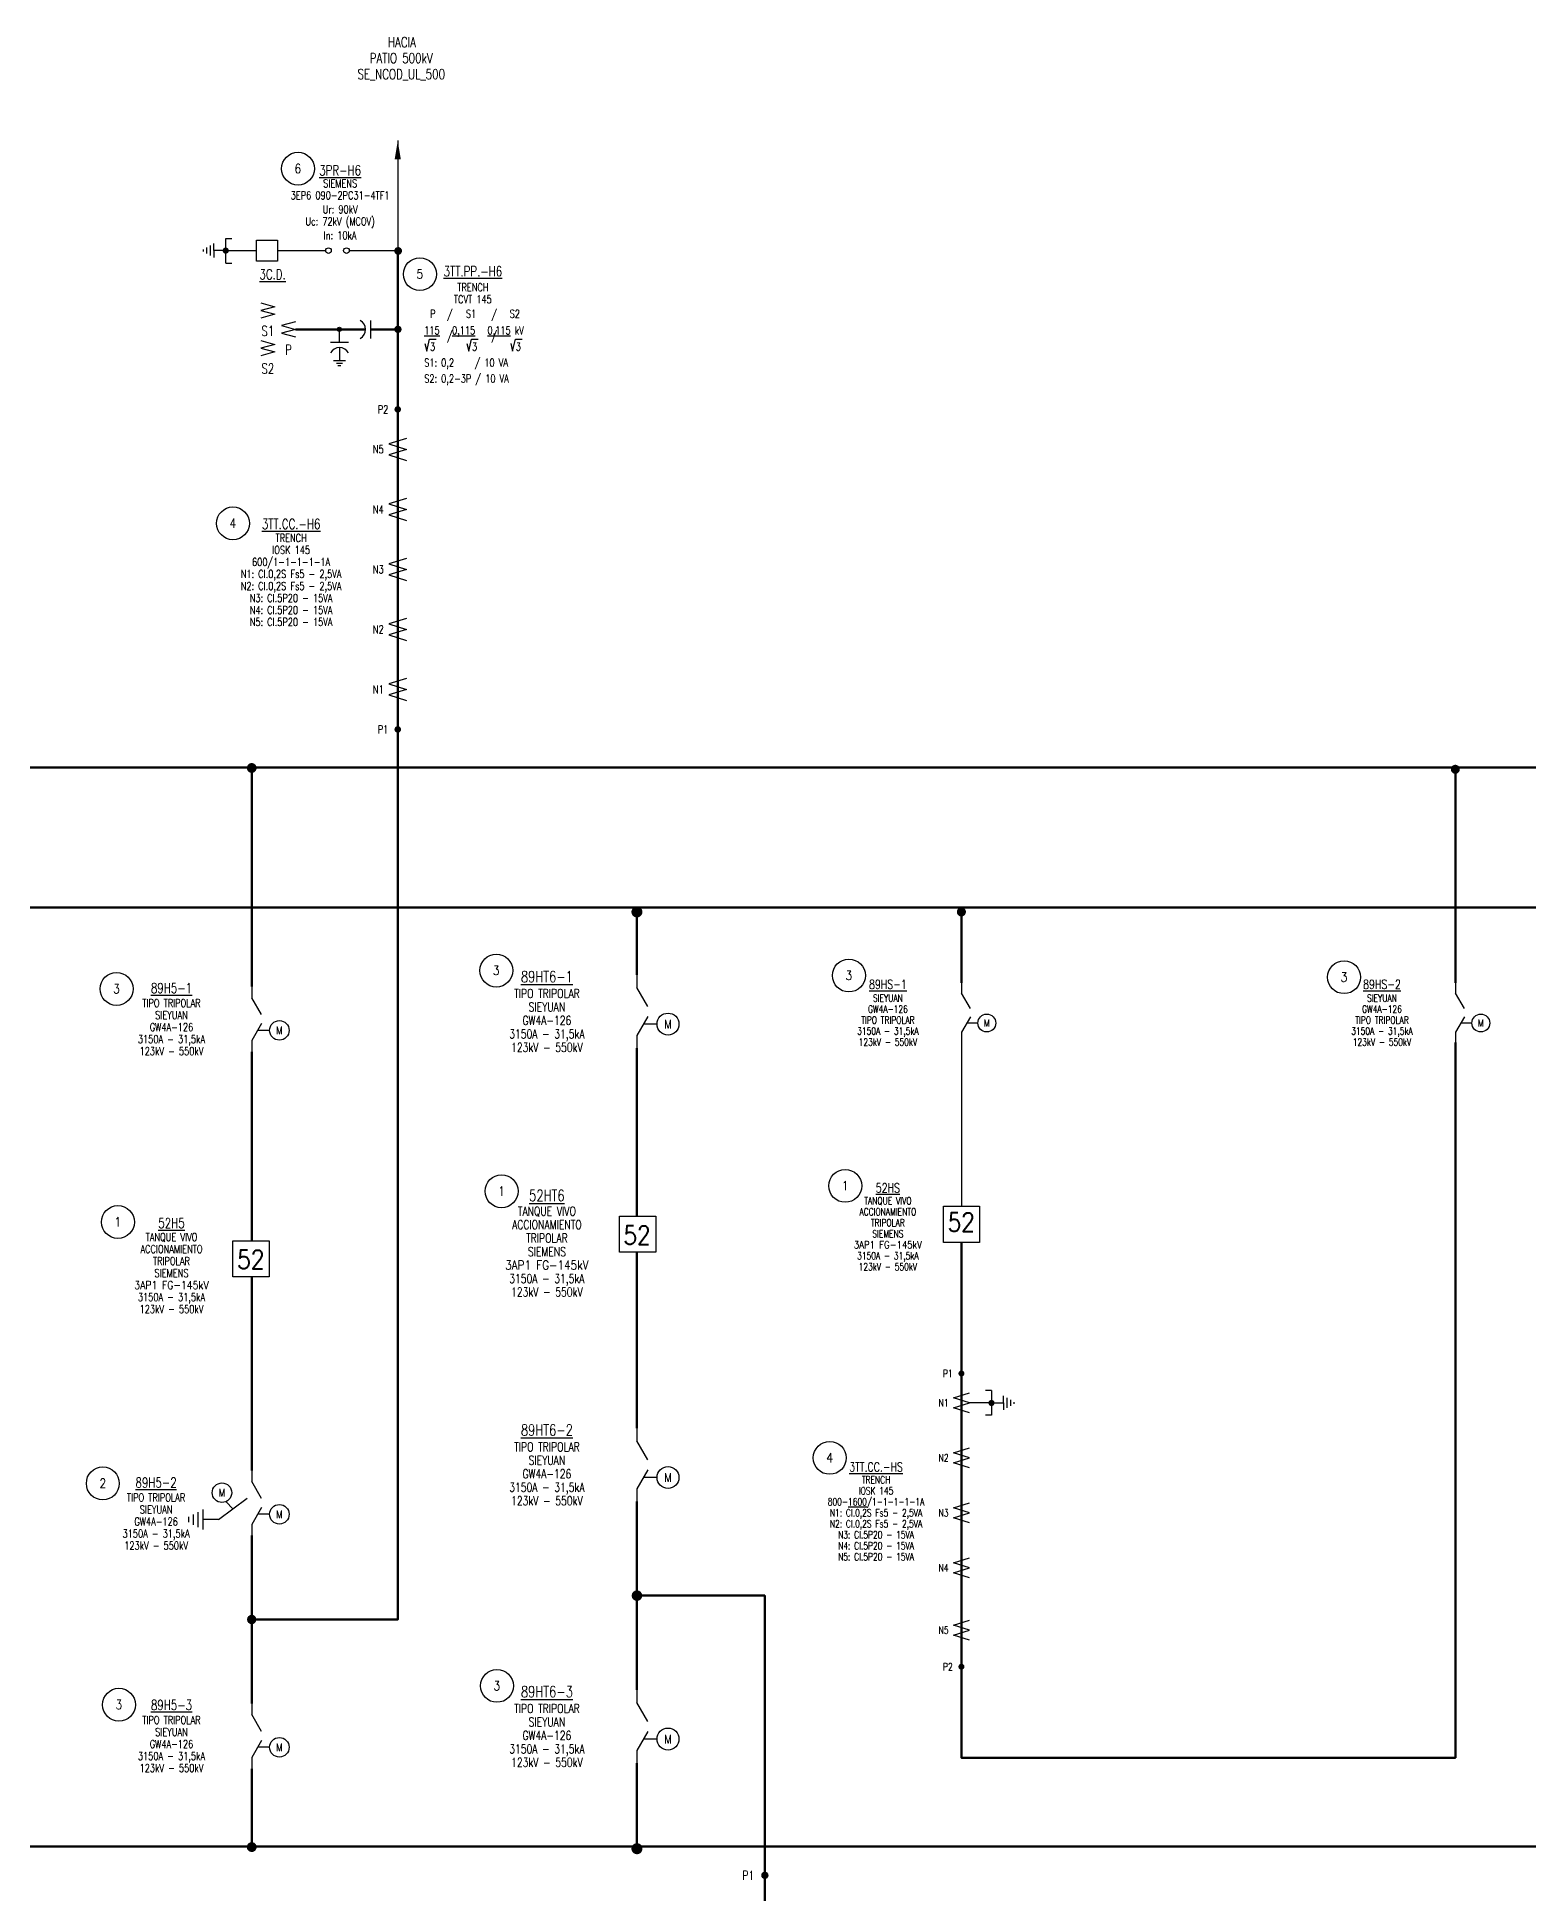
# Model space of a CAD drawing. Header units: millimetres. Extents: x 11399 to 12453, y 607 to 1412.
# Drawn here: x 11814.3 to 12133.6, y 1008.8 to 1406.2 of the extents above; entities that cross this region are included whole.
import ezdxf
from ezdxf.enums import TextEntityAlignment as Align

# ---------------------------------------------------------------- set-up
doc = ezdxf.new("R2010")
doc.units = ezdxf.units.MM
doc.linetypes.add('DASHED', pattern=[0.75, 0.5, -0.25])
for name, color, linetype in [('02TEXTOS', 12, 'Continuous'), ('4', 4, 'Continuous'), ('BARRAS', 3, 'Continuous'), ('CONDUCTOR', 30, 'Continuous'), ('EL-Nivel-110kV', 30, 'Continuous'), ('EL-Simbolos', 6, 'Continuous'), ('Futuro', 1, 'DASHED'), ('ITEMS NUEVOS', 7, 'Continuous'), ('Símbolos', 6, 'Continuous')]:
    doc.layers.add(name, color=color, linetype=linetype)
doc.layers.add('EL-Nivel-220Kv', color=30, linetype='Continuous', lineweight=60)
doc.layers.add('Texto', color=7, linetype='Continuous', lineweight=20)
doc.styles.add('COLBUN', font='romans.shx', dxfattribs={"width": 0.75})
doc.styles.get("Standard").update_dxf_attribs({"font": 'arial.ttf'})
doc.styles.add('TRANSELEC', font='romans.shx', dxfattribs={"width": 0.85})
doc.dimstyles.new('ISO-25', dxfattribs={"dimtxt": 2.5, "dimasz": 2.5, "dimexe": 1.25, "dimexo": 0.625, "dimtad": 1, "dimtxsty": 'Standard', "dimcen": 2.5, "dimadec": 0, "dimazin": 0, "dimtfac": 1, "dimtmove": 0, "dimatfit": 3, "dimfxl": 1, "dimarcsym": 0})

# ---------------------------------------------------------------- blocks, each defined once
blk = doc.blocks.new('89')
at = {"color": 0, "linetype": 'ByBlock', "ltscale": 20}
for p, q in [((0, 8.16), (0, 5.35)), ((0, 8.16), (0, 5.35)), ((2.44, 1.13), (0, 5.35)), ((2.44, -1.13), (0, -5.35)), ((0, -5.35), (0, -8.16))]:
    blk.add_line(p, q, dxfattribs=at)
blk.add_lwpolyline([(4.48, -2.81), (1.46, -2.81)], dxfattribs=at)
blk.add_circle((6.92, -2.81), 2.44, dxfattribs=at)
at = {"layer": '02TEXTOS', "color": 8, "lineweight": 60, "style": 'TRANSELEC', "width": 0.85}
blk.add_text('M', height=1.95, dxfattribs=at).set_placement((6.92, -2.81), align=Align.MIDDLE_CENTER)
blk = doc.blocks.new('DIAG-27')
at = {"layer": 'Símbolos', "color": 0}
blk.add_lwpolyline([(3.2, 1), (-3.2, -1), (3.2, -3), (-3.2, -5), (3.2, -7)], dxfattribs=at)
blk = doc.blocks.new('TPC')
at = {"layer": 'CONDUCTOR', "linetype": 'ByBlock', "ltscale": 20}
h = blk.add_hatch(color=0, dxfattribs=at)
edge = h.paths.add_edge_path()
edge.add_arc((0, 19.44), 0.679, 0, 360)
at = {"color": 0, "linetype": 'ByBlock', "ltscale": 20}
for p, q in [((-12.17, 18.92), (-12.17, 19.92)), ((-11.34, 18.42), (-11.34, 20.42)), ((-10.45, 17.42), (-10.45, 21.42))]:
    blk.add_line(p, q, dxfattribs=at)
for points in [[(-4.37, 16.42), (-4.37, 22.42)], [(3, 9.03), (-3, 9.03)]]:
    blk.add_lwpolyline(points, dxfattribs=at)
for centre, start, end in [((-9.52, 19.42), 299.36197, 60.63803), ((0, 14.19), 209.36197, 330.63803)]:
    blk.add_arc(centre, 3.44, start, end, dxfattribs=at)
at = {"layer": 'CONDUCTOR', "color": 0, "linetype": 'ByBlock', "ltscale": 20}
blk.add_line((-6.08, 19.42), (-10.45, 19.42), dxfattribs=at)
blk.add_lwpolyline([(-4.37, 19.42), (0, 19.42)], dxfattribs=at)
blk.add_circle((0, 19.44), 0.679, dxfattribs=at)
at = {"layer": 'EL-Nivel-220Kv', "color": 0, "linetype": 'ByBlock', "ltscale": 20}
for p, q in [((0, 10.75), (0, 34.07)), ((0, -0.01), (0, 9.03))]:
    blk.add_line(p, q, dxfattribs=at)
at = {"layer": 'EL-Nivel-220Kv', "color": 0, "linetype": 'ByBlock', "ltscale": 20, "const_width": 1.25}
blk.add_lwpolyline([(0, 0.55, 1), (0, -0.65, 1)], format="xyb", close=True, dxfattribs=at)
at = {"layer": 'EL-Simbolos', "color": 0, "linetype": 'ByBlock', "ltscale": 20}
for p, q in [((-7.54, 40.96), (-8.8, 45.67)), ((-6.27, 45.67), (-7.54, 40.96)), ((-5.01, 40.96), (-6.27, 45.67)), ((-3.75, 45.67), (-5.01, 40.96)), ((5.01, 40.96), (3.75, 45.67)), ((6.27, 45.67), (5.01, 40.96)), ((7.54, 40.96), (6.27, 45.67)), ((8.8, 45.67), (7.54, 40.96)), ((-1.26, 38.78), (-2.52, 34.07)), ((0, 34.07), (-1.26, 38.78)), ((1.26, 38.78), (0, 34.07)), ((2.52, 34.07), (1.26, 38.78))]:
    blk.add_line(p, q, dxfattribs=at)
blk = doc.blocks.new('*U20')
at = {"layer": 'Futuro', "color": 0, "linetype": 'ByBlock', "lineweight": -3, "ltscale": 20}
for p, q in [((0, 0), (0, -2.81)), ((0, 0), (0, -2.81)), ((2.44, -7.03), (0, -2.81)), ((-8.33, -12.3), (-1.17, -6.97)), ((-6.36, -7.85), (-4.75, -9.64)), ((-15.73, -12.97), (-15.73, -11.64)), ((-14.54, -13.58), (-14.54, -11.03)), ((-13.35, -14.19), (-13.35, -10.42)), ((-12.17, -14.8), (-12.17, -9.8)), ((-8.33, -12.3), (-12.17, -12.3)), ((2.44, -9.28), (0, -13.5))]:
    blk.add_line(p, q, dxfattribs=at)
at = {"layer": 'Futuro', "color": 0, "lineweight": -3, "ltscale": 20}
blk.add_line((0, -13.5), (0, -16.32), dxfattribs=at)
at = {"layer": 'Futuro', "color": 0, "linetype": 'ByBlock', "lineweight": -3, "ltscale": 20}
blk.add_lwpolyline([(4.48, -10.97), (1.46, -10.97)], dxfattribs=at)
for centre in [(-7.43, -5.58), (6.92, -10.97)]:
    blk.add_circle(centre, 2.44, dxfattribs=at)
at = {"layer": '02TEXTOS', "color": 8, "lineweight": -3, "style": 'TRANSELEC', "width": 0.85}
blk.add_text('M', height=1.95, dxfattribs=at).set_placement((-7.43, -5.58), align=Align.MIDDLE)
blk.add_text('M', height=1.95, dxfattribs=at).set_placement((6.92, -10.97), align=Align.MIDDLE_CENTER)
blk = doc.blocks.new('Item')
at = {"layer": '4', "color": 252, "true_color": 0x939598}
blk.add_circle((11182.12, 1180.36), 3.52, dxfattribs=at)
at = {"color": 252, "true_color": 0x939598, "style": 'TRANSELEC', "width": 0.85}
blk.add_attdef('NUM', text='', height=1.97, dxfattribs=at).set_placement((11182.11, 1180.39), align=Align.MIDDLE)
blk = doc.blocks.new('ITEMS NUEVOS')
blk.add_circle((11735.71, 1320.07), 3.52)
at = {"color": 7, "style": 'TRANSELEC', "width": 0.85}
blk.add_attdef('NUM', text='', height=1.97, dxfattribs=at).set_placement((11735.7, 1320.1), align=Align.MIDDLE)

msp = doc.modelspace()

# ---------------------------------------------------------------- hatches: boundary and pattern name
at = {"layer": 'CONDUCTOR', "true_color": 0xf26722}
h = msp.add_hatch(color=30, dxfattribs=at)
h.dxf.hatch_style = 1
edge = h.paths.add_edge_path()
edge.add_arc((11891.48, 1326.48), 0.708, 0, 360)
h = msp.add_hatch(color=30, dxfattribs=at)
h.dxf.hatch_style = 1
edge = h.paths.add_edge_path()
edge.add_arc((11891.48, 1257.98), 0.708, 0, 360, ccw=False)
at = {"layer": 'CONDUCTOR', "true_color": 0x939598}
h = msp.add_hatch(color=252, dxfattribs=at)
h.dxf.hatch_style = 1
edge = h.paths.add_edge_path()
edge.add_arc((12012.13, 1120.13), 0.649, 0, 360)
h = msp.add_hatch(color=252, dxfattribs=at)
h.dxf.hatch_style = 1
edge = h.paths.add_edge_path()
edge.add_arc((12012.13, 1057.37), 0.649, 0, 360, ccw=False)
h = msp.add_hatch(color=252, dxfattribs=at)
h.dxf.hatch_style = 1
edge = h.paths.add_edge_path()
edge.add_arc((11970.06, 1012.72), 0.795, 0, 360)
at = {"layer": 'EL-Nivel-220Kv', "true_color": 0x939598}
h = msp.add_hatch(color=252, dxfattribs=at)
h.dxf.hatch_style = 1
edge = h.paths.add_edge_path()
edge.add_arc((11942.68, 1072.59), 1.14, 0, 360)
at = {"layer": 'EL-Nivel-220Kv', "true_color": 0xf26722}
h = msp.add_hatch(color=30, dxfattribs=at)
h.dxf.hatch_style = 1
edge = h.paths.add_edge_path()
edge.add_arc((11860.22, 1067.48), 1.01, 0, 360)

# ---------------------------------------------------------------- linework, layer by layer
at = {"color": 7, "linetype": 'ByBlock', "lineweight": -2, "ltscale": 15}
for p, q in [((11854.66, 1363.09), (11855.97, 1363.09)), ((11854.66, 1360.67), (11854.66, 1363.09)), ((11849.88, 1360.27), (11849.88, 1360.67)), ((11850.62, 1359.84), (11850.62, 1361.1)), ((11851.37, 1359.41), (11851.37, 1361.53)), ((11852.11, 1360.47), (11852.11, 1361.96)), ((11852.11, 1360.47), (11852.11, 1358.98)), ((11854.47, 1360.47), (11852.11, 1360.47)), ((11854.66, 1357.8), (11854.66, 1360.28)), ((11854.86, 1360.47), (11861.24, 1360.47)), ((11854.86, 1360.47), (11861.24, 1360.47)), ((11865.71, 1360.47), (11876.06, 1360.47)), ((11881.1, 1360.47), (11891.46, 1360.47)), ((11854.66, 1357.8), (11855.97, 1357.8))]:
    msp.add_line(p, q, dxfattribs=at)
at = {"color": 7, "linetype": 'ByBlock', "lineweight": -2, "ltscale": 15, "const_width": 0.672}
msp.add_lwpolyline([(11854.34, 1360.47, -1), (11854.99, 1360.47, -1)], format="xyb", close=True, dxfattribs=at)
at = {"color": 7, "linetype": 'ByBlock', "lineweight": -2, "ltscale": 15}
msp.add_lwpolyline([(11865.71, 1358.24), (11861.24, 1358.24), (11861.24, 1362.71), (11865.71, 1362.71)], close=True, dxfattribs=at)
at = {"color": 7, "linetype": 'ByBlock', "lineweight": -2, "ltscale": 20, "const_width": 0.84}
msp.add_lwpolyline([(11891.16, 1360.4, 1), (11891.97, 1360.4, 1)], format="xyb", close=True, dxfattribs=at)
at = {"color": 7, "linetype": 'ByBlock', "lineweight": -2, "ltscale": 15}
for centre in [(11876.66, 1360.47), (11880.5, 1360.47)]:
    msp.add_circle(centre, 0.598, dxfattribs=at)
at = {"layer": '02TEXTOS'}
for points in [[(11897.31, 1340.59), (11897.68, 1338.91), (11898.31, 1341.51), (11899.73, 1341.51)], [(11906.29, 1340.59), (11906.66, 1338.91), (11907.29, 1341.51), (11908.71, 1341.51)], [(11915.67, 1340.59), (11916.03, 1338.91), (11916.66, 1341.51), (11918.08, 1341.51)], [(11915.67, 1340.59), (11916.03, 1338.91), (11916.66, 1341.51), (11918.08, 1341.51)]]:
    msp.add_lwpolyline(points, dxfattribs=at)
at = {"layer": 'BARRAS', "color": 252, "lineweight": 60, "true_color": 0x939598}
for p, q in [((11399, 1249.83), (12426.15, 1249.82)), ((11399, 1219.86), (12426.15, 1219.86)), ((11399, 1018.87), (12449.75, 1018.87))]:
    msp.add_line(p, q, dxfattribs=at)
at = {"layer": 'EL-Nivel-110kV', "color": 252, "true_color": 0x939598}
msp.add_line((12012.13, 1190.95), (12012.13, 1155.92), dxfattribs=at)
at = {"layer": 'EL-Nivel-220Kv', "color": 30, "true_color": 0xf26722}
for p, q in [((11860.22, 1202.97), (11860.23, 1249.73)), ((11860.22, 1188.99), (11860.22, 1148.56)), ((11860.22, 1099.4), (11860.22, 1140.88)), ((11860.22, 1066.8), (11860.22, 1085.43)), ((11860.22, 1049.53), (11860.22, 1066.8)), ((11860.22, 1018.73), (11860.22, 1035.55))]:
    msp.add_line(p, q, dxfattribs=at)
at = {"layer": 'EL-Nivel-220Kv', "color": 252, "true_color": 0x939598}
for p, q in [((12117.88, 1203.75), (12117.88, 1249.48)), ((11942.68, 1205.46), (11942.68, 1218.89)), ((12012.13, 1203.75), (12012.13, 1219.02)), ((11942.68, 1189.78), (11942.68, 1153.82)), ((11942.68, 1108.43), (11942.68, 1146.1)), ((11942.68, 1072.59), (11942.68, 1092.74)), ((11942.68, 1052.43), (11942.68, 1072.59)), ((11942.68, 1036.75), (11942.68, 1018.42))]:
    msp.add_line(p, q, dxfattribs=at)
at = {"layer": 'EL-Nivel-220Kv', "color": 30, "true_color": 0xf26722}
msp.add_lwpolyline([(11860.22, 1067.48), (11891.53, 1067.48), (11891.53, 1359.59)], dxfattribs=at)
at = {"layer": 'EL-Nivel-220Kv', "color": 30, "true_color": 0xf26722, "const_width": 1.07}
for points in [[(11859.71, 1249.73, -1), (11860.74, 1249.73, -1)], [(11859.71, 1018.77, -1), (11860.74, 1018.77, -1)]]:
    msp.add_lwpolyline(points, format="xyb", close=True, dxfattribs=at)
at = {"layer": 'EL-Nivel-220Kv', "color": 252, "true_color": 0x939598}
for points, const_width in [([(12117.38, 1249.45, -1), (12118.32, 1249.45, -1)], 0.983), ([(12011.65, 1218.92, -1), (12012.6, 1218.92, -1)], 0.983), ([(11942.1, 1018.42, -1), (11943.26, 1018.42, -1)], 1.2)]:
    msp.add_lwpolyline(points, format="xyb", close=True, dxfattribs=dict(at, const_width=const_width))
at = {"layer": 'EL-Nivel-220Kv', "color": 8, "const_width": 1.2}
msp.add_lwpolyline([(11942.1, 1218.92, -1), (11943.25, 1218.92, -1)], format="xyb", close=True, dxfattribs=at)
at = {"layer": 'EL-Nivel-220Kv', "color": 252, "true_color": 0x939598}
for points in [[(12012.13, 1148.17), (12012.13, 1037.89), (12117.88, 1037.89), (12117.88, 1190.94)], [(11942.68, 1072.59), (11970.03, 1072.59), (11970.03, 885.15)]]:
    msp.add_lwpolyline(points, dxfattribs=at)
at = {"layer": 'EL-Simbolos', "color": 252, "true_color": 0x939598}
for p, q in [((12018.37, 1113.83), (12013.77, 1113.83)), ((12018.57, 1116.52), (12017.26, 1116.52)), ((12018.57, 1116.52), (12018.57, 1114.03)), ((12018.57, 1113.64), (12018.57, 1111.21)), ((12018.77, 1113.83), (12021.13, 1113.83)), ((12021.13, 1113.83), (12021.13, 1115.33)), ((12021.13, 1113.83), (12021.13, 1112.34)), ((12021.88, 1114.9), (12021.88, 1112.77)), ((12022.63, 1114.47), (12022.63, 1113.2)), ((12023.37, 1114.03), (12023.37, 1113.63)), ((12018.57, 1111.21), (12017.26, 1111.21))]:
    msp.add_line(p, q, dxfattribs=at)
at = {"layer": 'EL-Simbolos', "color": 252, "true_color": 0x939598, "const_width": 0.674}
msp.add_lwpolyline([(12018.89, 1113.83, -1), (12018.25, 1113.83, -1)], format="xyb", close=True, dxfattribs=at)
at = {"layer": 'Símbolos', "color": 252, "true_color": 0x939598}
for points in [[(11938.95, 1146.07), (11938.95, 1153.82), (11946.7, 1153.82), (11946.7, 1146.07)], [(12008.27, 1148.17), (12008.27, 1155.92), (12016.02, 1155.92), (12016.02, 1148.17)]]:
    msp.add_lwpolyline(points, close=True, dxfattribs=at)
at = {"layer": 'Símbolos', "color": 7}
msp.add_lwpolyline([(11856.18, 1140.81), (11856.18, 1148.56), (11863.93, 1148.56), (11863.93, 1140.81)], close=True, dxfattribs=at)

# ---------------------------------------------------------------- block references
at = {"layer": '4', "color": 7, "xscale": 0.6422148053028905, "yscale": 0.6422148053028905, "zscale": 0.6422148053028905, "rotation": 90}
msp.add_blockref('TPC', (11891.48, 1343.61), dxfattribs=at)
at = {"layer": '4', "color": 7}
for name, p, xscale, yscale, zscale in [('DIAG-27', (11891.48, 1319.68), 0.5874124752503771, 0.5874124752503771, 0.5874124752503771), ('DIAG-27', (11891.48, 1306.83), 0.5874124752503771, 0.5874124752503771, 0.5874124752503771), ('DIAG-27', (11891.48, 1293.99), 0.5874124752503771, 0.5874124752503771, 0.5874124752503771), ('DIAG-27', (11891.48, 1281.15), 0.5874124752503771, 0.5874124752503771, 0.5874124752503771), ('DIAG-27', (11891.48, 1268.3), 0.5874124752503771, 0.5874124752503771, 0.5874124752503771), ('89', (11860.22, 1195.98), 0.8562864070705207, 0.8562864070705207, 0.8562864070705207), ('*U20', (11860.22, 1099.4), 0.8562864070705207, 0.8562864070705207, 0.8562864070705207), ('89', (11860.22, 1042.54), 0.8562864070705207, 0.8562864070705207, 0.8562864070705207)]:
    msp.add_blockref(name, p, dxfattribs=dict(at, xscale=xscale, yscale=yscale, zscale=zscale))
at = {"layer": '4', "color": 252, "true_color": 0x939598}
ref = msp.add_blockref('Item', (730.46, 26.01), dxfattribs=at)
ref.add_attrib('NUM', '3', dxfattribs={"layer": '0', "color": 0, "height": 1.97, "style": 'TRANSELEC', "width": 0.85}).set_placement((11912.57, 1206.41), align=Align.MIDDLE)
ref = msp.add_blockref('Item', (805.93, 24.95), dxfattribs=at)
ref.add_attrib('NUM', '3', dxfattribs={"layer": '0', "color": 0, "height": 1.97, "style": 'TRANSELEC', "width": 0.85}).set_placement((11988.04, 1205.34), align=Align.MIDDLE)
ref = msp.add_blockref('Item', (911.91, 24.59), dxfattribs=at)
ref.add_attrib('NUM', '3', dxfattribs={"layer": '0', "color": 0, "height": 1.97, "style": 'TRANSELEC', "width": 0.85}).set_placement((12094.02, 1204.98), align=Align.MIDDLE)
for p, xscale, yscale, zscale in [((11942.68, 1197.62), 0.961301905482783, 0.961301905482783, 0.961301905482783), ((12012.13, 1197.35), 0.784500413965851, 0.784500413965851, 0.784500413965851), ((12117.88, 1197.35), 0.784500413965851, 0.784500413965851, 0.784500413965851), ((11942.68, 1100.58), 0.961301905482783, 0.961301905482783, 0.961301905482783), ((11942.68, 1044.59), 0.961301905482783, 0.961301905482783, 0.961301905482783)]:
    msp.add_blockref('89', p, dxfattribs=dict(at, xscale=xscale, yscale=yscale, zscale=zscale))
ref = msp.add_blockref('Item', (731.59, -21.22), dxfattribs=at)
ref.add_attrib('NUM', '1', dxfattribs={"layer": '0', "color": 0, "height": 1.97, "style": 'TRANSELEC', "width": 0.85}).set_placement((11913.7, 1159.17), align=Align.MIDDLE)
ref = msp.add_blockref('Item', (805.14, -20.07), dxfattribs=at)
ref.add_attrib('NUM', '1', dxfattribs={"layer": '0', "color": 0, "height": 1.97, "style": 'TRANSELEC', "width": 0.85}).set_placement((11987.25, 1160.32), align=Align.MIDDLE)
at = {"layer": '4', "color": 252, "true_color": 0x939598, "xscale": -0.5381672839805737, "yscale": 0.5381672839805737, "zscale": 0.5381672839805737, "rotation": 180}
for p in [(12012.13, 1112.24), (12012.13, 1100.48), (12012.13, 1088.71), (12012.13, 1076.94), (12012.13, 1063.6)]:
    msp.add_blockref('DIAG-27', p, dxfattribs=at)
at = {"layer": '4', "color": 252, "true_color": 0x939598}
ref = msp.add_blockref('Item', (801.82, -78.29), dxfattribs=at)
ref.add_attrib('NUM', '4', dxfattribs={"layer": '0', "color": 0, "height": 1.97, "style": 'TRANSELEC', "width": 0.85}).set_placement((11983.93, 1102.1), align=Align.MIDDLE)
ref = msp.add_blockref('Item', (730.6, -127.09), dxfattribs=at)
ref.add_attrib('NUM', '3', dxfattribs={"layer": '0', "color": 0, "height": 1.97, "style": 'TRANSELEC', "width": 0.85}).set_placement((11912.71, 1053.3), align=Align.MIDDLE)
at = {"layer": 'ITEMS NUEVOS'}
for p, values in [((134.42, 57.93), {'NUM': '6'}), ((160.51, 35.35), {'NUM': '5'}), ((120.5, -17.98), {'NUM': '4'}), ((95.59, -117.63), {'NUM': '3'}), ((95.87, -167.52), {'NUM': '1'}), ((92.64, -223.46), {'NUM': '2'}), ((96.1, -270.83), {'NUM': '3'})]:
    msp.add_blockref('ITEMS NUEVOS', p, dxfattribs=at).add_auto_attribs(values)

# ---------------------------------------------------------------- texts
at = {"layer": '02TEXTOS', "color": 0, "style": 'TRANSELEC', "width": 0.75}
for s, height, p in [('HACIA', 2.141, (11892.39, 1404.01)), ('SE_NCOD_UL_500', 2.1407, (11892.23, 1397.16)), ('PATIO 500kV', 2.1407, (11892.23, 1400.59))]:
    msp.add_text(s, height=height, dxfattribs=at).set_placement(p, align=Align.CENTER)
at = {"layer": '02TEXTOS', "style": 'COLBUN', "width": 0.75}
for s, height, p in [('%%U3PR-H6', 2.141, (11879.15, 1376.57)), ('SIEMENS', 1.713, (11879.15, 1374)), ('3EP6 090-2PC31-4TF1', 1.7126, (11879.13, 1371.43)), ('Uc: 72kV (MCOV)', 1.7126, (11879.14, 1365.87)), ('Ur: 90kV', 1.713, (11879.16, 1368.44)), ('In: 10kA', 1.713, (11879.14, 1362.87)), ('TRENCH', 1.713, (11907.57, 1351.75)), ('TCVT 145', 1.713, (11907.55, 1349.18)), ('TIPO TRIPOLAR', 1.7126, (11843.05, 1198.55)), ('%%U89H5-1', 2.141, (11843.05, 1201.55)), ('SIEYUAN', 1.713, (11843.05, 1195.98)), ('3150A - 31,5kA', 1.7126, (11843.05, 1190.84)), ('GW4A-126', 1.713, (11843.05, 1193.41)), ('123kV - 550kV', 1.7126, (11843.05, 1188.27)), ('%%U89H5-2', 2.141, (11839.75, 1095.71)), ('TIPO TRIPOLAR', 1.7126, (11839.76, 1092.72)), ('GW4A-126', 1.713, (11839.76, 1087.58)), ('SIEYUAN', 1.713, (11839.76, 1090.15)), ('3150A - 31,5kA', 1.7126, (11839.76, 1085.01)), ('123kV - 550kV', 1.7126, (11839.76, 1082.44)), ('%%U89H5-3', 2.141, (11843.05, 1048.11)), ('TIPO TRIPOLAR', 1.7126, (11843.05, 1045.11)), ('GW4A-126', 1.713, (11843.05, 1039.97)), ('SIEYUAN', 1.713, (11843.05, 1042.54)), ('3150A - 31,5kA', 1.7126, (11843.05, 1037.4)), ('123kV - 550kV', 1.7126, (11843.05, 1034.83))]:
    msp.add_text(s, height=height, dxfattribs=at).set_placement(p, align=Align.CENTER)
at = {"layer": '02TEXTOS', "color": 7, "style": 'COLBUN', "width": 0.75}
msp.add_text('%%U3C.D.', height=2.141, dxfattribs=at).set_placement((11864.7, 1354.31), align=Align.CENTER)
at = {"layer": '02TEXTOS', "style": 'COLBUN', "width": 0.75}
msp.add_text('%%U3TT.PP.-H6', height=2.1407, dxfattribs=at).set_placement((11907.57, 1354.32), align=Align.BOTTOM_CENTER)
at = {"layer": '02TEXTOS', "style": 'COLBUN'}
for s, height, width, p in [('P', 1.71, 0.75, (11898.98, 1346.94)), ('/', 1.71, 0.75, (11902.6, 1346.83)), ('S1', 1.713, 0.75, (11907.18, 1346.94)), ('/', 1.71, 0.75, (11912.09, 1346.83)), ('/', 1.71, 0.75, (11912.09, 1346.83)), ('S2', 1.713, 0.75, (11916.54, 1346.94)), ('S2', 1.713, 0.75, (11916.54, 1346.94)), ('/', 1.71, 0.75, (11902.6, 1342.25)), ('/', 1.71, 0.75, (11912.09, 1342.25)), ('/', 1.71, 0.75, (11912.09, 1342.25)), ('%%U3TT.CC.-H6', 2.1407, 0.75, (11868.66, 1301.95)), ('TRENCH', 1.713, 0.75, (11868.66, 1298.96)), ('IOSK 145', 1.713, 0.75, (11868.66, 1296.39)), ('N1: Cl.0,2S Fs5 - 2,5VA', 1.7126, 0.75, (11868.66, 1291.25)), ('600/1-1-1-1-1A', 1.7126, 0.75, (11868.66, 1293.82)), ('N2: Cl.0,2S Fs5 - 2,5VA', 1.7126, 0.75, (11868.66, 1288.68)), ('N3: Cl.5P20 - 15VA', 1.7126, 0.75, (11868.66, 1286.11)), ('N4: Cl.5P20 - 15VA', 1.7126, 0.75, (11868.66, 1283.54)), ('N5: Cl.5P20 - 15VA', 1.7126, 0.75, (11868.66, 1280.98)), ('%%U52H5', 2.141, 0.75, (11843.05, 1152.33)), ('TANQUE VIVO', 1.7126, 0.75, (11843.05, 1149.34)), ('ACCIONAMIENTO', 1.7126, 0.75, (11843.05, 1146.77)), ('TRIPOLAR', 1.713, 0.75, (11843.05, 1144.2)), ('SIEMENS', 1.713, 0.75, (11843.05, 1141.63)), ('3AP1 FG-145kV', 1.7126, 0.85, (11843.05, 1139.06)), ('3150A - 31,5kA', 1.7126, 0.75, (11843.05, 1136.49)), ('123kV - 550kV', 1.7126, 0.75, (11843.05, 1133.92))]:
    msp.add_text(s, height=height, dxfattribs=dict(at, width=width)).set_placement(p, align=Align.MIDDLE_CENTER)
at = {"layer": '02TEXTOS', "color": 7, "style": 'COLBUN', "width": 0.75}
for s, height, p in [('S1', 2.141, (11863.67, 1343.28)), ('P', 2.14, (11868.09, 1339.25)), ('S2', 2.141, (11863.67, 1335.23))]:
    msp.add_text(s, height=height, dxfattribs=at).set_placement(p, align=Align.MIDDLE_CENTER)
at = {"layer": '02TEXTOS', "style": 'COLBUN', "width": 0.75}
for s, height, p in [('%%U115%%U   %%U0,115%%U   %%U0,115%%U kV', 1.7126, (11897.15, 1342.54)), ('3', 1.71, (11898.39, 1339.04)), ('3', 1.71, (11907.37, 1339.04)), ('3', 1.71, (11916.75, 1339.04)), ('3', 1.71, (11916.75, 1339.04))]:
    msp.add_text(s, height=height, dxfattribs=at).set_placement(p)
for s, p in [('S1: 0,2    / 10 VA', (11897.15, 1335.12)), ('S2: 0,2-3P / 10 VA', (11897.15, 1331.7))]:
    msp.add_text(s, height=1.7126, dxfattribs=at).set_placement(p, align=Align.BOTTOM_LEFT)
at = {"layer": '02TEXTOS', "color": 252, "true_color": 0x939598, "style": 'COLBUN', "width": 0.75}
for s, height, p in [('%%U89HT6-1', 2.403, (11923.4, 1203.87)), ('%%U89HS-1', 1.961, (11996.39, 1202.45)), ('%%U89HS-2', 1.961, (12102.15, 1202.45)), ('TIPO TRIPOLAR', 1.9226, (11923.41, 1200.5)), ('SIEYUAN', 1.569, (11996.4, 1199.71)), ('SIEYUAN', 1.569, (12102.15, 1199.71)), ('GW4A-126', 1.923, (11923.41, 1194.74)), ('SIEYUAN', 1.923, (11923.41, 1197.62)), ('TIPO TRIPOLAR', 1.569, (11996.4, 1195)), ('GW4A-126', 1.569, (11996.4, 1197.35)), ('TIPO TRIPOLAR', 1.569, (12102.15, 1195)), ('GW4A-126', 1.569, (12102.15, 1197.35)), ('3150A - 31,5kA', 1.9226, (11923.41, 1191.85)), ('3150A - 31,5kA', 1.569, (11996.4, 1192.65)), ('3150A - 31,5kA', 1.569, (12102.15, 1192.65)), ('123kV - 550kV', 1.9226, (11923.41, 1188.97)), ('123kV - 550kV', 1.569, (11996.4, 1190.29)), ('123kV - 550kV', 1.569, (12102.15, 1190.29)), ('%%U89HT6-2', 2.403, (11923.4, 1106.83)), ('TIPO TRIPOLAR', 1.9226, (11923.41, 1103.47)), ('SIEYUAN', 1.923, (11923.41, 1100.58)), ('GW4A-126', 1.923, (11923.41, 1097.7)), ('3150A - 31,5kA', 1.9226, (11923.41, 1094.82)), ('123kV - 550kV', 1.9226, (11923.41, 1091.93)), ('%%U89HT6-3', 2.403, (11923.4, 1050.84)), ('TIPO TRIPOLAR', 1.9226, (11923.41, 1047.47)), ('SIEYUAN', 1.923, (11923.41, 1044.59)), ('GW4A-126', 1.923, (11923.41, 1041.7)), ('3150A - 31,5kA', 1.9226, (11923.41, 1038.82)), ('123kV - 550kV', 1.9226, (11923.41, 1035.94))]:
    msp.add_text(s, height=height, dxfattribs=at).set_placement(p, align=Align.CENTER)
at = {"layer": '02TEXTOS', "color": 252, "true_color": 0x939598, "style": 'COLBUN'}
for s, height, width, p in [('%%U52HS', 1.961, 0.75, (11996.39, 1159.86)), ('%%U52HT6', 2.403, 0.75, (11923.4, 1158.23)), ('TANQUE VIVO', 1.569, 0.75, (11996.39, 1157.11)), ('ACCIONAMIENTO', 1.9226, 0.75, (11923.4, 1151.99)), ('TANQUE VIVO', 1.9226, 0.75, (11923.4, 1154.87)), ('ACCIONAMIENTO', 1.569, 0.75, (11996.39, 1154.76)), ('TRIPOLAR', 1.569, 0.75, (11996.39, 1152.41)), ('TRIPOLAR', 1.923, 0.75, (11923.4, 1149.1)), ('SIEMENS', 1.569, 0.75, (11996.39, 1150.05)), ('SIEMENS', 1.923, 0.75, (11923.4, 1146.22)), ('3AP1 FG-145kV', 1.569, 0.85, (11996.39, 1147.7)), ('3150A - 31,5kA', 1.569, 0.75, (11996.39, 1145.34)), ('3AP1 FG-145kV', 1.9226, 0.85, (11923.4, 1143.33)), ('3150A - 31,5kA', 1.9226, 0.75, (11923.4, 1140.45)), ('123kV - 550kV', 1.569, 0.75, (11996.39, 1142.99)), ('123kV - 550kV', 1.9226, 0.75, (11923.4, 1137.57)), ('%%U3TT.CC.-HS', 1.9613, 0.75, (11993.86, 1100.13)), ('TRENCH', 1.569, 0.75, (11993.86, 1097.38)), ('800-%%U1600%%U/1-1-1-1-1A', 1.569, 0.75, (11993.86, 1092.68)), ('IOSK 145', 1.569, 0.75, (11993.86, 1095.03)), ('N1: Cl.0,2S Fs5 - 2,5VA', 1.569, 0.75, (11993.86, 1090.32)), ('N2: Cl.0,2S Fs5 - 2,5VA', 1.569, 0.75, (11993.86, 1087.97)), ('N3: Cl.5P20 - 15VA', 1.569, 0.75, (11993.86, 1085.62)), ('N4: Cl.5P20 - 15VA', 1.569, 0.75, (11993.86, 1083.26)), ('N5: Cl.5P20 - 15VA', 1.569, 0.75, (11993.86, 1080.91))]:
    msp.add_text(s, height=height, dxfattribs=dict(at, width=width)).set_placement(p, align=Align.MIDDLE_CENTER)
at = {"layer": '4', "color": 252, "true_color": 0x939598, "char_height": 4, "attachment_point": 1, "style": 'TRANSELEC'}
for insert in [(12009.18, 1154.51), (11939.79, 1151.74)]:
    msp.add_mtext_dynamic_manual_height_columns('52', width=6.6175, gutter_width=49.54, heights=[6.66], dxfattribs=dict(at, insert=insert))
at = {"layer": '4', "color": 7, "insert": (11857.12, 1146.53), "char_height": 4, "attachment_point": 1, "style": 'TRANSELEC'}
msp.add_mtext_dynamic_manual_height_columns('52', width=6.6175, gutter_width=49.54, heights=[6.66], dxfattribs=at)
at = {"layer": 'Texto', "style": 'COLBUN', "width": 0.75}
for s, p in [('P2', (11887.2, 1326.48)), ('P1', (11887.2, 1257.98))]:
    msp.add_text(s, height=1.713, dxfattribs=at).set_placement(p, align=Align.MIDDLE_LEFT)
for s, p in [('N5', (11887.33, 1317.08)), ('N4', (11887.33, 1304.23)), ('N3', (11887.33, 1291.39)), ('N2', (11887.33, 1278.54)), ('N1', (11887.33, 1265.7))]:
    msp.add_text(s, height=1.713, dxfattribs=at).set_placement(p, align=Align.CENTER)
at = {"layer": 'Texto', "color": 252, "true_color": 0x939598, "style": 'COLBUN', "width": 0.75}
for s, height, p in [('P1', 1.569, (12008.2, 1120.13)), ('P2', 1.569, (12008.2, 1057.37)), ('P1', 1.923, (11965.25, 1012.72))]:
    msp.add_text(s, height=height, dxfattribs=at).set_placement(p, align=Align.MIDDLE_LEFT)
for s, p in [('N1', (12008.32, 1113.06)), ('N2', (12008.32, 1101.29)), ('N3', (12008.32, 1089.52)), ('N4', (12008.32, 1077.76)), ('N5', (12008.32, 1064.42))]:
    msp.add_text(s, height=1.569, dxfattribs=at).set_placement(p, align=Align.CENTER)

# ---------------------------------------------------------------- leaders
at = {"layer": 'EL-Nivel-220Kv', "color": 30, "true_color": 0xf26722}
msp.add_leader([(11891.48, 1384), (11891.48, 1361.21)], dimstyle='ISO-25', override={"dimasz": 4}, dxfattribs=at)

doc.saveas('drawing.dxf')
